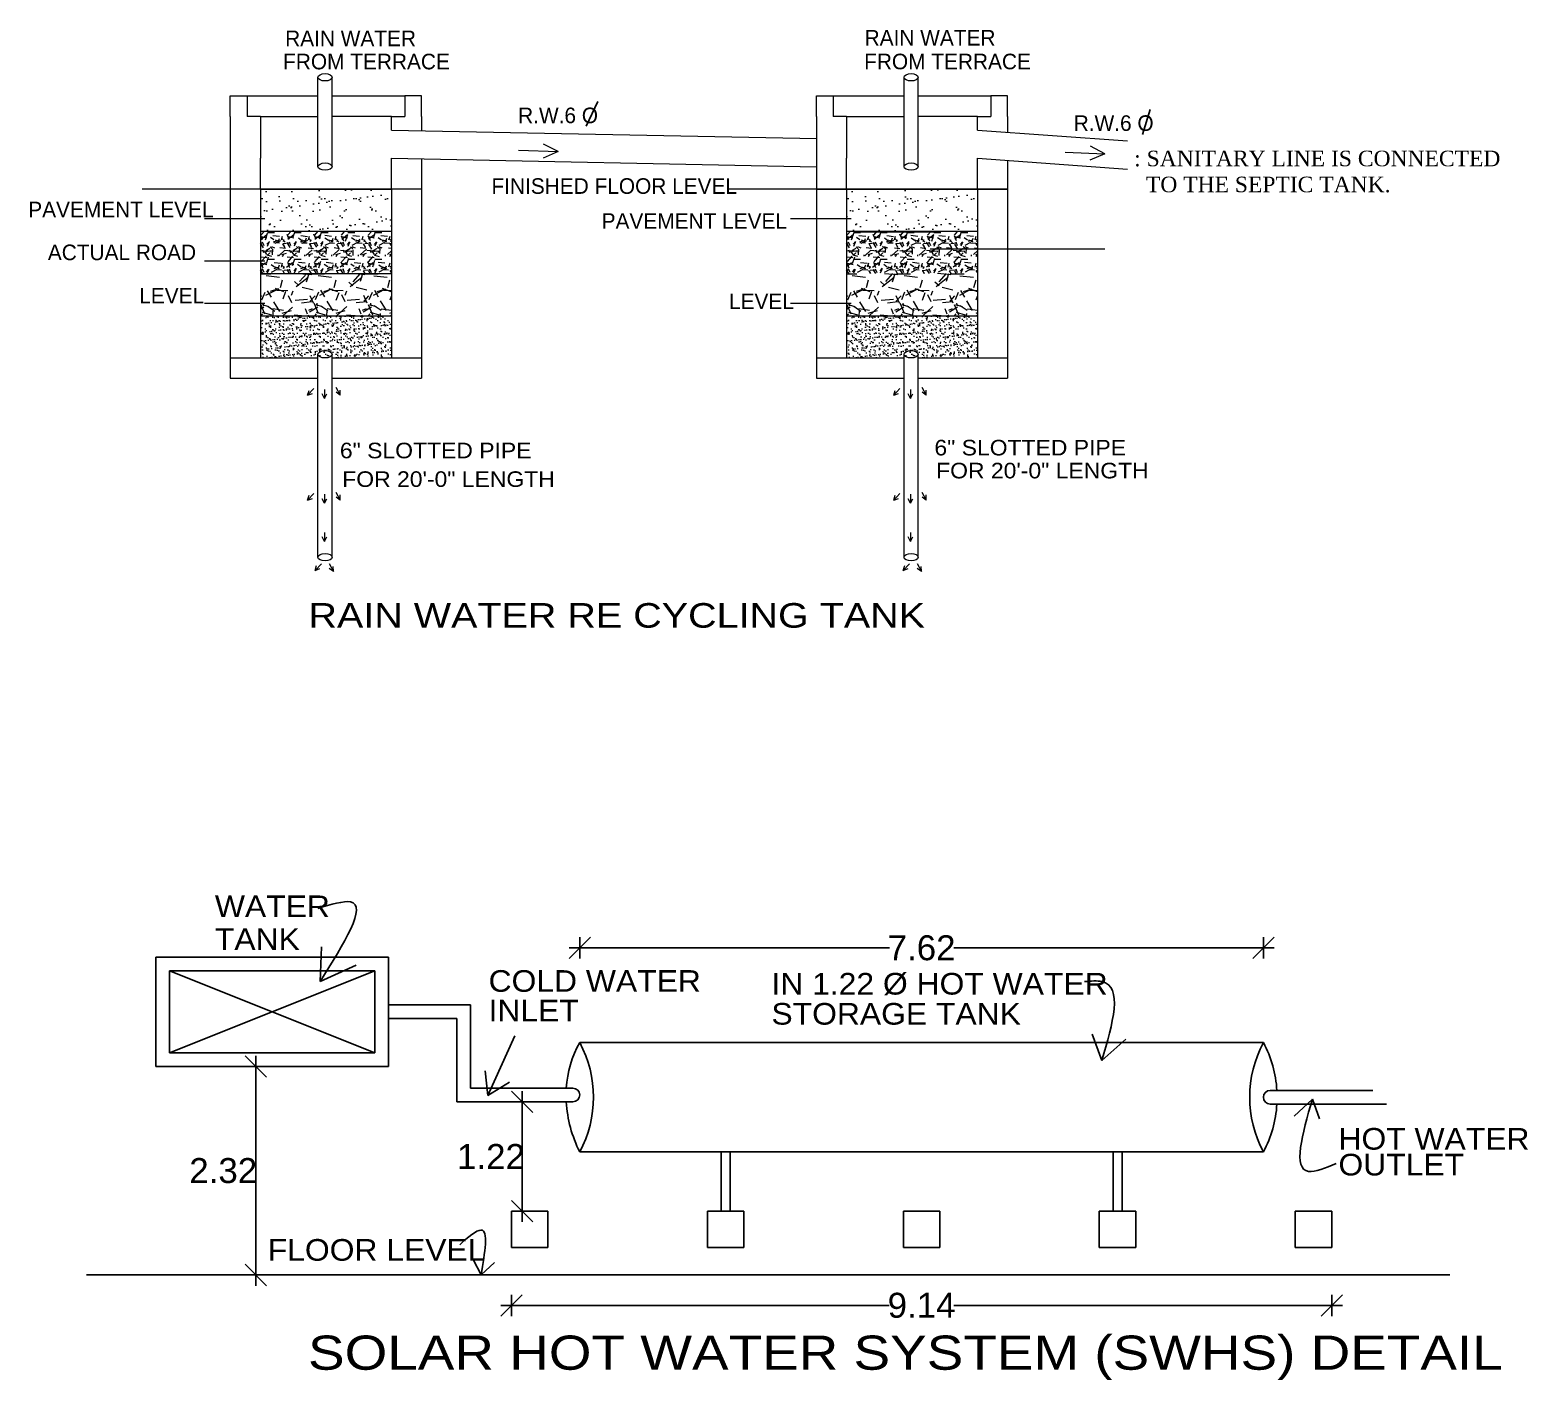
# Model space of a CAD drawing. Header units: metres. Extents: x 21686 to 22035, y 16742 to 16822.
# Drawn here: x 21723.43 to 21740.23, y 16784.23 to 16799.37 of the extents above; entities that cross this region are included whole.
import ezdxf

# ---------------------------------------------------------------- set-up
doc = ezdxf.new("R2010")
doc.units = ezdxf.units.M
doc.header["$LTSCALE"] = 1.8
doc.header["$MEASUREMENT"] = 0
doc.styles.add('THIN', font='GOTHIC.TTF', dxfattribs={"height": 1})
doc.styles.add('thin1', font='arial.ttf')
doc.dimstyles.new('Copy of 8DIM(NEW)', dxfattribs={"dimtxt": 0.28, "dimasz": 0.04, "dimexe": 0.18, "dimexo": 0.0625, "dimgap": 0.15, "dimtad": 0, "dimzin": 3, "dimdsep": 46, "dimtxsty": 'thin1', "dimblk": 'ER', "dimcen": 0.09, "dimse1": 1, "dimse2": 1, "dimadec": 0, "dimazin": 0, "dimtfac": 1, "dimtofl": 0, "dimtmove": 0, "dimatfit": 3, "dimldrblk": 'CLOSED', "dimfxl": 0, "dimfrac": 2, "dimtolj": 1, "dimtzin": 0, "dimarcsym": 0})

# ---------------------------------------------------------------- blocks, each defined once
blk = doc.blocks.new('A$C5A217854')
at = {"lineweight": 20, "ltscale": 0.4}
h = blk.add_hatch(dxfattribs=at)
h.set_pattern_fill('AR-SAND', color=256, scale=0.1568137557269771, angle=-1.27e-14, style=0)
h.set_pattern_definition([(37.49999999999996, (26.0703306561054, -75.85674283472781), (-0.009878225071022, 0.3021524718429626), [0, -0.2383569087050052, 0, -0.2665833847358611, 0, -0.2548223530563378]), (7.499999999999976, (26.0703306561054, -75.85674283472781), (0.2775253319511477, 0.442551323698786), [0, -0.12858727969612, 0, -0.2148348453459567, 0, -0.0823272217566624]), (327.5, (25.87744973655936, -75.85674283472781), (0.4883402812078528, 0.0008874174389913), [0, -0.0784068778634886, 0, -0.2822647603085588, 0, -0.3685123259583962]), (317.5, (25.87744973655936, -75.85674283472781), (0.4714020030537668, 0.1376316016471358), [0, -0.0392034389317443, 0, -0.1850402317578329, 0, -0.211698570231419])])
h.paths.add_polyline_path([(5.710678037551588, 6.378498012441013), (5.710678037551588, 7.036075859411538), (3.672099213101319, 7.036075859411538), (3.672099213101319, 6.378498012441013)])
h = blk.add_hatch(dxfattribs=at)
h.set_pattern_fill('AR-SAND', color=256, scale=0.1568137557269771, angle=-1.27e-14, style=0)
h.set_pattern_definition([(37.49999999999996, (35.19921800621978, -75.85674283472781), (-0.009878225071022, 0.3021524718429626), [0, -0.2383569087050052, 0, -0.2665833847358611, 0, -0.2548223530563378]), (7.499999999999976, (35.19921800621978, -75.85674283472781), (0.2775253319511477, 0.442551323698786), [0, -0.12858727969612, 0, -0.2148348453459567, 0, -0.0823272217566624]), (327.5, (35.00633708667465, -75.85674283472781), (0.4883402812078528, 0.0008874174389913), [0, -0.0784068778634886, 0, -0.2822647603085588, 0, -0.3685123259583962]), (317.5, (35.00633708667465, -75.85674283472781), (0.4714020030537668, 0.1376316016471358), [0, -0.0392034389317443, 0, -0.1850402317578329, 0, -0.211698570231419])])
h.paths.add_polyline_path([(14.83956538766779, 6.378498012441013), (14.83956538766779, 7.036075859411538), (12.80098656321661, 7.036075859411538), (12.80098656321661, 6.378498012441013)])
h = blk.add_hatch(dxfattribs=at)
h.set_pattern_fill('GRAVEL', color=256, scale=0.4181700152719391, angle=-1.27e-14, style=0)
h.set_pattern_definition([(228.0128, (26.37141306709873, -75.43857281945566), (-3.345359382917064, -3.76353069846737), [0.0562589211746255, -5.569643232368296]), (184.9696999999999, (26.33377776572434, -75.48038982098295), (5.018040622976414, 0.4181663801229436), [0.0965420750858019, -9.557662506304279]), (132.5103999999999, (26.23759866221281, -75.48875322128879), (4.181696271410332, -4.599873795144175), [0.0680730604460884, -6.739241347563051]), (267.2737, (26.07451235625558, -75.59329572510615), (0.4181683500048596, 8.363400428787838), [0.0879152276707418, -8.70360586672337]), (292.8337, (26.0703306561054, -75.68111142831367), (-2.090854218516494, 5.018038682776323), [0.0862078394983867, -8.534587819100702]), (357.2737, (26.10378425732688, -75.76056373121537), (-8.363400428787841, 0.4181683500048596), [0.0879152276707419, -8.703605866723375]), (37.69419999999997, (26.1915999605335, -75.76474543136828), (-5.436213270252392, -4.181696140445215), [0.1162633911760419, -11.5100665266878]), (72.25529999999998, (26.2835973638912, -75.6936565287715), (2.927194607544258, 9.199738759999883), [0.1097646109687006, -10.8667002494315]), (121.4295999999999, (26.31705096511451, -75.58911402495323), (-3.345363565461167, 5.436208122945226), [0.0882129647216155, -8.733093125350285]), (175.2364, (26.2710522634343, -75.51384342220443), (4.599870563713801, -0.4181664744847699), [0.1007087211179682, -4.934725243930341]), (222.3974, (26.17069145976893, -75.50548002189862), (-5.018043257261671, -4.599866856927047), [0.1302382149164148, -12.89359289463541]), (138.8140999999999, (26.48850067137664, -75.59747742525907), (-2.927191339169363, 2.509018968152127), [0.0444518907934224, -4.400756006199499]), (171.4692, (26.45504707015334, -75.56820552419049), (5.436209481296319, -0.8363433382853385), [0.0845694493785483, -8.372395560637013]), (225, (26.37141306709873, -75.55566042373175), (-1e-16, -0.418170144674212), [0.0591380217297729, -0.5322434500780017]), (203.1986, (26.34214116603198, -75.50548002189862), (2.090849963732738, 0.8363405847299012), [0.0318469920230801, -3.152840919694513]), (291.8014, (26.31286926496159, -75.51802512235734), (-0.4181699778459936, 1.254510159980734), [0.0450381651548337, -2.206876365137075]), (30.96379999999996, (26.32959606557324, -75.55984212388466), (1.254509218795959, 0.8363410690861428), [0.0731500626015031, -2.365179224288354]), (161.5650999999999, (26.39232156786329, -75.52220682251026), (0.836340212277623, -0.4181693475475543), [0.0528947434017624, -1.269475096152343]), (16.38950000000001, (26.0703306561054, -75.51802512235734), (4.181701072029353, 1.254506997280284), [0.0740997267061875, -7.335891761563258]), (70.3462, (26.14141955870036, -75.4971166215937), (-1.672678073681125, -4.599871061037815), [0.0621655726403417, -6.154378728123358]), (293.1985999999999, (26.39232156786329, -75.43857281945566), (-0.8363405847299018, 2.090849963732738), [0.0636935658761454, -3.120994345841475]), (343.6104999999999, (26.41741176877986, -75.4971166215937), (-4.181701072029353, 1.254506997280287), [0.0740997267061846, -7.335891761563027]), (339.4440000000002, (26.0703306561054, -75.77729053182611), (-2.090850847692026, 0.8363383563674304), [0.0714568922096689, -3.501389390953835]), (294.7751, (26.13723785854654, -75.80238073274269), (-2.090846810136225, 4.599871598901841), [0.0598727464466039, -5.927410679784077]), (66.80139999999999, (26.3965032680162, -75.85674283472781), (0.8363405847299027, 2.090849963732738), [0.0636935658761454, -3.120994345841471]), (17.35399999999999, (26.42159346893278, -75.79819903258976), (-5.436211042860962, -1.672677762097364), [0.0700982578300503, -6.93970870752429]), (69.44399999999997, (26.1915999605335, -75.85674283472781), (-0.8363383563674321, -2.090850847692025), [0.0357284461048345, -3.537117837058674]), (101.3098999999997, (26.37141306709873, -75.85674283472781), (-0.418169025112921, 1.672680375648183), [0.0213224890787161, -2.110934364023179]), (165.9638, (26.36723136694673, -75.83583433396416), (1.254510274132355, -0.4181692029186614), [0.0862078394983865, -1.63795104131942]), (186.0089999999998, (26.2835973638912, -75.8149258332005), (4.181700048555767, 0.418169729863309), [0.07989138141770401, -7.909235469762281]), (303.6901, (26.32959606557324, -75.59747742525907), (-0.4181705733228311, 0.8363398456170369), [0.0603093159425496, -1.447424000791204]), (353.1571999999999, (26.36304966679472, -75.64765782709219), (7.108889994285118, -0.8363433750361986), [0.1052927008253826, -10.42395940040222]), (60.94539999999999, (26.46759217061208, -75.66020292755002), (-1.672680072461679, -2.927190267719081), [0.0430531120923378, -4.262270642241895]), (90, (26.48850067137664, -75.62256762617562), (-0.4181700152719387, 0.4181700152719387), [0.0250902009163163, -0.3930798143556223]), (120.2563999999999, (26.2752339635872, -75.80238073274269), (1.672677922901959, -2.927191133868383), [0.0580938512016388, -5.751309668442918]), (48.01279999999998, (26.24596206251772, -75.75220033090955), (3.345359382917062, 3.76353069846737), [0.112517842349251, -5.513384311193667]), (360, (26.32123266526742, -75.66856632785584), (0.4181700152719391, 0.4181700152719386), [0.1087242039707041, -0.3094458113012349]), (325.3048, (26.42995686923768, -75.66856632785584), (-4.181697752000116, 2.927193707177817), [0.0661185337947073, -6.545729827635842]), (254.0546, (26.48431897122282, -75.70620162922931), (-0.4181699689790054, -1.672680114049884), [0.0608863905636248, -2.983437319317769]), (207.6459999999999, (26.46759217061208, -75.76474543136828), (-7.945228536855067, -4.181703378135456), [0.0991334746704422, -9.81423030100436]), (175.4260999999999, (26.37977646740547, -75.81074413304759), (-5.436210432004597, 0.4181678412733911), [0.1048766216601834, -10.38277425376772])])
h.paths.add_polyline_path([(5.710678037551588, 5.720920165470487), (5.710678037551588, 6.378498012441013), (3.672099213101319, 6.378498012441013), (3.672099213101319, 5.720920165470487)])
h = blk.add_hatch(dxfattribs=at)
h.set_pattern_fill('GRAVEL', color=256, scale=0.4181700152719391, angle=-1.27e-14, style=0)
h.set_pattern_definition([(228.0128, (35.50030041721675, -75.43857281945566), (-3.345359382917064, -3.76353069846737), [0.0562589211746255, -5.569643232368296]), (184.9696999999999, (35.46266511584145, -75.48038982098295), (5.018040622976414, 0.4181663801229436), [0.0965420750858019, -9.557662506304279]), (132.5103999999999, (35.36648601232901, -75.48875322128879), (4.181696271410332, -4.599873795144175), [0.0680730604460884, -6.739241347563051]), (267.2737, (35.20339970637269, -75.59329572510615), (0.4181683500048596, 8.363400428787838), [0.0879152276707418, -8.70360586672337]), (292.8337, (35.19921800621978, -75.68111142831367), (-2.090854218516494, 5.018038682776323), [0.0862078394983867, -8.534587819100702]), (357.2737, (35.23267160744217, -75.76056373121537), (-8.363400428787841, 0.4181683500048596), [0.0879152276707419, -8.703605866723375]), (37.69419999999997, (35.32048731064879, -75.76474543136828), (-5.436213270252392, -4.181696140445215), [0.1162633911760419, -11.5100665266878]), (72.25529999999998, (35.41248471400922, -75.6936565287715), (2.927194607544258, 9.199738759999883), [0.1097646109687006, -10.8667002494315]), (121.4295999999999, (35.44593831523162, -75.58911402495323), (-3.345363565461167, 5.436208122945226), [0.0882129647216155, -8.733093125350285]), (175.2364, (35.3999396135505, -75.51384342220443), (4.599870563713801, -0.4181664744847699), [0.1007087211179682, -4.934725243930341]), (222.3974, (35.29957880988514, -75.50548002189862), (-5.018043257261671, -4.599866856927047), [0.1302382149164148, -12.89359289463541]), (138.8140999999999, (35.61738802149284, -75.59747742525907), (-2.927191339169363, 2.509018968152127), [0.0444518907934224, -4.400756006199499]), (171.4692, (35.58393442026954, -75.56820552419049), (5.436209481296319, -0.8363433382853385), [0.0845694493785482, -8.372395560637013]), (225, (35.50030041721675, -75.55566042373175), (-1e-16, -0.418170144674212), [0.0591380217297729, -0.5322434500780017]), (203.1986, (35.47102851614728, -75.50548002189862), (2.090849963732738, 0.8363405847299012), [0.0318469920230801, -3.152840919694513]), (291.8014, (35.44175661507779, -75.51802512235734), (-0.4181699778459936, 1.254510159980734), [0.0450381651548337, -2.206876365137075]), (30.96379999999996, (35.45848341568946, -75.55984212388466), (1.254509218795959, 0.8363410690861428), [0.0731500626015031, -2.365179224288354]), (161.5650999999999, (35.5212089179795, -75.52220682251026), (0.836340212277623, -0.4181693475475543), [0.0528947434017624, -1.269475096152343]), (16.38950000000001, (35.19921800621978, -75.51802512235734), (4.181701072029353, 1.254506997280284), [0.0740997267061875, -7.335891761563258]), (70.3462, (35.27030690881566, -75.4971166215937), (-1.672678073681125, -4.599871061037815), [0.0621655726403417, -6.154378728123358]), (293.1985999999999, (35.5212089179795, -75.43857281945566), (-0.8363405847299018, 2.090849963732738), [0.0636935658761454, -3.120994345841475]), (343.6104999999999, (35.54629911889608, -75.4971166215937), (-4.181701072029353, 1.254506997280287), [0.0740997267061846, -7.335891761563027]), (339.4440000000002, (35.19921800621978, -75.77729053182611), (-2.090850847692026, 0.8363383563674304), [0.0714568922096689, -3.501389390953835]), (294.7751, (35.26612520866275, -75.80238073274269), (-2.090846810136225, 4.599871598901841), [0.0598727464466039, -5.927410679784077]), (66.80139999999999, (35.5253906181315, -75.85674283472781), (0.8363405847299027, 2.090849963732738), [0.0636935658761454, -3.120994345841471]), (17.35399999999999, (35.55048081904988, -75.79819903258976), (-5.436211042860962, -1.672677762097364), [0.0700982578300503, -6.93970870752429]), (69.44399999999997, (35.32048731064879, -75.85674283472781), (-0.8363383563674321, -2.090850847692025), [0.0357284461048345, -3.537117837058674]), (101.3098999999997, (35.50030041721675, -75.85674283472781), (-0.418169025112921, 1.672680375648183), [0.0213224890787161, -2.110934364023179]), (165.9638, (35.49611871706293, -75.83583433396416), (1.254510274132355, -0.4181692029186614), [0.0862078394983865, -1.63795104131942]), (186.0089999999998, (35.41248471400922, -75.8149258332005), (4.181700048555767, 0.418169729863309), [0.07989138141770401, -7.909235469762281]), (303.6901, (35.45848341568946, -75.59747742525907), (-0.4181705733228311, 0.8363398456170369), [0.0603093159425496, -1.447424000791204]), (353.1571999999999, (35.49193701691002, -75.64765782709219), (7.108889994285118, -0.8363433750361986), [0.1052927008253826, -10.42395940040222]), (60.94539999999999, (35.59647952072828, -75.66020292755002), (-1.672680072461679, -2.927190267719081), [0.0430531120923378, -4.262270642241895]), (90, (35.61738802149284, -75.62256762617562), (-0.4181700152719387, 0.4181700152719387), [0.0250902009163163, -0.3930798143556223]), (120.2563999999999, (35.4041213137034, -75.80238073274269), (1.672677922901959, -2.927191133868383), [0.0580938512016388, -5.751309668442918]), (48.01279999999998, (35.37484941263301, -75.75220033090955), (3.345359382917062, 3.76353069846737), [0.112517842349251, -5.513384311193667]), (360, (35.45012001538362, -75.66856632785584), (0.4181700152719391, 0.4181700152719386), [0.1087242039707041, -0.3094458113012349]), (325.3048, (35.55884421935298, -75.66856632785584), (-4.181697752000116, 2.927193707177817), [0.0661185337947073, -6.545729827635842]), (254.0546, (35.61320632133811, -75.70620162922931), (-0.4181699689790054, -1.672680114049884), [0.0608863905636248, -2.983437319317769]), (207.6459999999999, (35.59647952072828, -75.76474543136828), (-7.945228536855067, -4.181703378135456), [0.0991334746704422, -9.81423030100436]), (175.4260999999999, (35.50866381752076, -75.81074413304759), (-5.436210432004597, 0.4181678412733911), [0.1048766216601834, -10.38277425376772])])
h.paths.add_polyline_path([(14.83956538766779, 5.720920165470487), (14.83956538766779, 6.378498012441013), (12.80098656321661, 6.378498012441013), (12.80098656321661, 5.720920165470487)])
h = blk.add_hatch(dxfattribs=at)
h.set_pattern_fill('GRAVEL', color=256, scale=0.836340030543878, angle=-1.27e-14, style=0)
h.set_pattern_definition([(228.0128, (26.6724954780957, -75.02040280418441), (-6.690718765834132, -7.527061396934742), [0.112517842349251, -11.13928646473659]), (184.9696999999999, (26.597224875346, -75.10403680723812), (10.03608124595283, 0.8363327602458867), [0.1930841501716038, -19.11532501260856]), (132.5103999999999, (26.40486666832203, -75.12076360784884), (8.363392542820664, -9.199747590288355), [0.1361461208921768, -13.4784826951261]), (267.2737, (26.0786940564094, -75.32984861548539), (0.8363367000097192, 16.72680085757567), [0.1758304553414835, -17.40721173344675]), (292.8337, (26.0703306561054, -75.50548002189862), (-4.181708437032988, 10.03607736555264), [0.1724156789967733, -17.06917563820141]), (357.2737, (26.13723785854654, -75.66438462770293), (-16.72680085757568, 0.8363367000097192), [0.1758304553414837, -17.40721173344676]), (37.69419999999997, (26.31286926496159, -75.67274802800785), (-10.87242654050478, -8.363392280890439), [0.2325267823520837, -23.02013305337562]), (72.25529999999998, (26.49686407168156, -75.5305702228161), (5.854389215088518, 18.39947751999976), [0.2195292219374012, -21.733400498863]), (121.4295999999999, (26.56377127412361, -75.32148521517956), (-6.690727130922338, 10.87241624589045), [0.176425929443231, -17.46618625070057]), (175.2364, (26.47177387076499, -75.17094400968199), (9.199741127427608, -0.8363329489695392), [0.2014174422359364, -9.869450487860684]), (222.3974, (26.2710522634343, -75.15421720907125), (-10.03608651452335, -9.199733713854094), [0.2604764298328297, -25.78718578927084]), (138.8140999999999, (26.90667068664789, -75.3382120157912), (-5.854382678338728, 5.018037936304263), [0.0889037815868448, -8.801512012399002]), (171.4692, (26.83976348420492, -75.27966821365224), (10.87241896259264, -1.672686676570676), [0.1691388987570966, -16.74479112127403]), (225, (26.6724954780957, -75.2545780127366), (-3e-16, -0.8363402893484236), [0.1182760434595458, -1.064486900156002]), (203.1986, (26.61395167595765, -75.15421720907125), (4.181699927465481, 1.6726811694598), [0.0636939840461602, -6.305681839389027]), (291.8014, (26.55540787381779, -75.1793074099869), (-0.8363399556919869, 2.509020319961468), [0.0900763303096673, -4.413752730274158]), (30.96379999999996, (26.58886147504109, -75.26294141304244), (2.509018437591918, 1.672682138172284), [0.1463001252030062, -4.730358448576723]), (161.5650999999999, (26.71431247962301, -75.18767081029273), (1.672680424555245, -0.8363386950951079), [0.1057894868035247, -2.538950192304686]), (16.38950000000001, (26.0703306561054, -75.1793074099869), (8.363402144058705, 2.509013994560569), [0.148199453412375, -14.67178352312651]), (70.3462, (26.21250846129624, -75.13749040846051), (-3.345356147362253, -9.199742122075627), [0.1243311452806834, -12.30875745624671]), (293.1985999999999, (26.71431247962301, -75.02040280418441), (-1.672681169459803, 4.181699927465476), [0.1273871317522908, -6.241988691682953]), (343.6104999999999, (26.76449288145432, -75.13749040846051), (-8.363402144058705, 2.509013994560575), [0.1481994534123693, -14.67178352312605]), (339.4440000000002, (26.0703306561054, -75.69783822892441), (-4.181701695384056, 1.67267671273486), [0.1429137844193377, -7.002778781907673]), (294.7751, (26.20414506099042, -75.74801863075663), (-4.181693620272451, 9.199743197803683), [0.1197454928932078, -11.85482135956816]), (66.80139999999999, (26.72267587992701, -75.85674283472781), (1.672681169459804, 4.181699927465476), [0.1273871317522907, -6.241988691682942]), (17.35399999999999, (26.77285628176014, -75.7396552304517), (-10.87242208572192, -3.345355524194728), [0.1401965156601006, -13.87941741504858]), (69.44399999999997, (26.31286926496159, -75.85674283472781), (-1.672676712734864, -4.181701695384052), [0.07145689220966901, -7.074235674117348]), (101.3098999999997, (26.6724954780957, -75.85674283472781), (-0.8363380502258417, 3.345360751296368), [0.0426449781574321, -4.221868728046358]), (165.9638, (26.66413207778987, -75.8149258332005), (2.509020548264709, -0.8363384058373226), [0.172415678996773, -3.275902082638837]), (186.0089999999998, (26.49686407168156, -75.7731088316741), (8.363400097111533, 0.8363394597266175), [0.1597827628354079, -15.81847093952456]), (303.6901, (26.58886147504109, -75.3382120157912), (-0.8363411466456618, 1.672679691234074), [0.1206186318850991, -2.894848001582408]), (353.1571999999999, (26.65576867748496, -75.43857281945566), (14.21777998857023, -1.672686750072396), [0.2105854016507653, -20.84791880080445]), (60.94539999999999, (26.86485368512058, -75.46366302037222), (-3.345360144923358, -5.854380535438165), [0.0861062241846755, -8.524541284483785]), (90, (26.90667068664789, -75.38839241762253), (-0.8363400305438773, 0.8363400305438773), [0.0501804018326326, -0.7861596287112447]), (120.2563999999999, (26.48013727107082, -75.74801863075663), (3.345355845803912, -5.854382267736767), [0.1161877024032777, -11.50261933688583]), (48.01279999999998, (26.42159346893278, -75.64765782709219), (6.690718765834128, 7.527061396934742), [0.2250356846985022, -11.02676862238734]), (360, (26.57213467442943, -75.48038982098295), (0.836340030543878, 0.8363400305438768), [0.2174484079414083, -0.6188916226024698]), (325.3048, (26.78958308237179, -75.48038982098295), (-8.36339550400023, 5.854387414355633), [0.1322370675894146, -13.09145965527168]), (254.0546, (26.89830728634206, -75.55566042373175), (-0.8363399379580106, -3.345360228099772), [0.1217727811272496, -5.966874638635538]), (207.6459999999999, (26.86485368512058, -75.67274802800785), (-15.89045707371014, -8.363406756270912), [0.1982669493408843, -19.62846060200872]), (175.4260999999999, (26.68922227870644, -75.76474543136828), (-10.8724208640092, 0.8363356825467821), [0.2097532433203667, -20.76554850753546])])
h.paths.add_polyline_path([(5.710678037551588, 5.063342318500872), (5.710678037551588, 5.720920165470487), (3.672099213101319, 5.720920165470487), (3.672099213101319, 5.063342318500872)])
h = blk.add_hatch(dxfattribs=at)
h.set_pattern_fill('GRAVEL', color=256, scale=0.836340030543878, angle=-1.27e-14, style=0)
h.set_pattern_definition([(228.0128, (35.8013828282119, -75.02040280418441), (-6.690718765834132, -7.527061396934742), [0.112517842349251, -11.13928646473659]), (184.9696999999999, (35.72611222546311, -75.10403680723812), (10.03608124595283, 0.8363327602458867), [0.1930841501716038, -19.11532501260856]), (132.5103999999999, (35.53375401843732, -75.12076360784884), (8.363392542820664, -9.199747590288355), [0.1361461208921768, -13.4784826951261]), (267.2737, (35.20758140652561, -75.32984861548539), (0.8363367000097192, 16.72680085757567), [0.1758304553414835, -17.40721173344675]), (292.8337, (35.19921800621978, -75.50548002189862), (-4.181708437032988, 10.03607736555264), [0.1724156789967733, -17.06917563820141]), (357.2737, (35.26612520866275, -75.66438462770293), (-16.72680085757568, 0.8363367000097192), [0.1758304553414837, -17.40721173344676]), (37.69419999999997, (35.44175661507779, -75.67274802800785), (-10.87242654050478, -8.363392280890439), [0.2325267823520837, -23.02013305337562]), (72.25529999999998, (35.62575142179685, -75.5305702228161), (5.854389215088518, 18.39947751999976), [0.2195292219374012, -21.733400498863]), (121.4295999999999, (35.69265862424163, -75.32148521517956), (-6.690727130922338, 10.87241624589045), [0.176425929443231, -17.46618625070057]), (175.2364, (35.60066122088121, -75.17094400968199), (9.199741127427608, -0.8363329489695392), [0.2014174422359364, -9.869450487860682]), (222.3974, (35.3999396135505, -75.15421720907125), (-10.03608651452335, -9.199733713854094), [0.2604764298328297, -25.78718578927084]), (138.8140999999999, (36.03555803676409, -75.3382120157912), (-5.854382678338728, 5.018037936304263), [0.0889037815868448, -8.801512012399002]), (171.4692, (35.96865083432112, -75.27966821365224), (10.87241896259264, -1.672686676570676), [0.1691388987570964, -16.74479112127403]), (225, (35.8013828282119, -75.2545780127366), (-3e-16, -0.8363402893484236), [0.1182760434595458, -1.064486900156002]), (203.1986, (35.74283902607386, -75.15421720907125), (4.181699927465481, 1.6726811694598), [0.0636939840461602, -6.305681839389027]), (291.8014, (35.684295223934, -75.1793074099869), (-0.8363399556919869, 2.509020319961468), [0.0900763303096673, -4.413752730274158]), (30.96379999999996, (35.71774882515729, -75.26294141304244), (2.509018437591918, 1.672682138172284), [0.1463001252030062, -4.730358448576715]), (161.5650999999999, (35.84319982973922, -75.18767081029273), (1.672680424555245, -0.8363386950951079), [0.1057894868035247, -2.538950192304686]), (16.38950000000001, (35.19921800621978, -75.1793074099869), (8.363402144058705, 2.509013994560569), [0.148199453412375, -14.67178352312651]), (70.3462, (35.34139581141335, -75.13749040846051), (-3.345356147362253, -9.199742122075627), [0.1243311452806834, -12.30875745624671]), (293.1985999999999, (35.84319982973922, -75.02040280418441), (-1.672681169459803, 4.181699927465476), [0.1273871317522908, -6.241988691682953]), (343.6104999999999, (35.89338023157053, -75.13749040846051), (-8.363402144058705, 2.509013994560575), [0.1481994534123692, -14.67178352312605]), (339.4440000000002, (35.19921800621978, -75.69783822892441), (-4.181701695384056, 1.67267671273486), [0.1429137844193377, -7.002778781907673]), (294.7751, (35.33303241110572, -75.74801863075663), (-4.181693620272451, 9.199743197803683), [0.1197454928932078, -11.85482135956815]), (66.80139999999999, (35.85156323004321, -75.85674283472781), (1.672681169459804, 4.181699927465476), [0.1273871317522907, -6.241988691682942]), (17.35399999999999, (35.90174363187725, -75.7396552304517), (-10.87242208572192, -3.345355524194728), [0.1401965156601006, -13.87941741504858]), (69.44399999999997, (35.44175661507779, -75.85674283472781), (-1.672676712734864, -4.181701695384052), [0.07145689220966901, -7.074235674117348]), (101.3098999999997, (35.8013828282119, -75.85674283472781), (-0.8363380502258417, 3.345360751296368), [0.0426449781574321, -4.221868728046358]), (165.9638, (35.79301942790607, -75.8149258332005), (2.509020548264709, -0.8363384058373226), [0.172415678996773, -3.275902082638837]), (186.0089999999998, (35.62575142179685, -75.7731088316741), (8.363400097111533, 0.8363394597266175), [0.1597827628354079, -15.81847093952456]), (303.6901, (35.71774882515729, -75.3382120157912), (-0.8363411466456618, 1.672679691234074), [0.1206186318850991, -2.894848001582408]), (353.1571999999999, (35.78465602760116, -75.43857281945566), (14.21777998857023, -1.672686750072396), [0.2105854016507653, -20.84791880080445]), (60.94539999999999, (35.99374103523678, -75.46366302037222), (-3.345360144923358, -5.854380535438165), [0.0861062241846755, -8.524541284483785]), (90, (36.03555803676409, -75.38839241762253), (-0.8363400305438773, 0.8363400305438773), [0.0501804018326326, -0.7861596287112447]), (120.2563999999999, (35.60902462118703, -75.74801863075663), (3.345355845803912, -5.854382267736767), [0.1161877024032777, -11.50261933688583]), (48.01279999999998, (35.55048081904988, -75.64765782709219), (6.690718765834128, 7.527061396934742), [0.2250356846985022, -11.02676862238734]), (360, (35.70102202454655, -75.48038982098295), (0.836340030543878, 0.8363400305438768), [0.2174484079414083, -0.6188916226024698]), (325.3048, (35.918470432488, -75.48038982098295), (-8.36339550400023, 5.854387414355633), [0.1322370675894146, -13.09145965527168]), (254.0546, (36.02719463645826, -75.55566042373175), (-0.8363399379580106, -3.345360228099772), [0.1217727811272496, -5.966874638635538]), (207.6459999999999, (35.99374103523678, -75.67274802800785), (-15.89045707371014, -8.363406756270912), [0.1982669493408843, -19.62846060200872]), (175.4260999999999, (35.81810962882264, -75.76474543136828), (-10.8724208640092, 0.8363356825467821), [0.2097532433203667, -20.76554850753544])])
h.paths.add_polyline_path([(14.83956538766779, 5.063342318500872), (14.83956538766779, 5.720920165470487), (12.80098656321661, 5.720920165470487), (12.80098656321661, 5.063342318500872)])
h = blk.add_hatch(dxfattribs=at)
h.set_pattern_fill('AR-SAND', color=256, scale=0.0522712519089924, angle=-1.27e-14, style=0)
h.set_pattern_definition([(37.49999999999996, (26.0703306561054, -75.85674283472781), (-0.0032927416903407, 0.1007174906143209), [0, -0.0794523029016684, 0, -0.08886112824528698, 0, -0.0849407843521126]), (7.499999999999976, (26.0703306561054, -75.85674283472781), (0.0925084439837159, 0.1475171078995953), [0, -0.0428624265653734, 0, -0.0716116151153189, 0, -0.0274424072522207]), (327.5, (26.00603701625642, -75.85674283472781), (0.1627800937359509, 0.0002958058129971), [0, -0.0261356259544962, 0, -0.0940882534361863, 0, -0.1228374419861321]), (317.5, (26.00603701625642, -75.85674283472781), (0.1571340010179222, 0.0458772005490452), [0, -0.0130678129772481, 0, -0.06168007725261099, 0, -0.0705661900771397])])
h.paths.add_polyline_path([(5.710678037551588, 4.405764471530347), (5.710678037551588, 5.063342318500872), (3.672099213101319, 5.063342318500872), (3.672099213101319, 4.405764471530347)])
h = blk.add_hatch(dxfattribs=at)
h.set_pattern_fill('AR-SAND', color=256, scale=0.0522712519089924, angle=-1.27e-14, style=0)
h.set_pattern_definition([(37.49999999999996, (35.19921800621978, -75.85674283472781), (-0.0032927416903407, 0.1007174906143209), [0, -0.0794523029016684, 0, -0.08886112824528698, 0, -0.0849407843521126]), (7.499999999999976, (35.19921800621978, -75.85674283472781), (0.0925084439837159, 0.1475171078995953), [0, -0.0428624265653734, 0, -0.0716116151153189, 0, -0.0274424072522207]), (327.5, (35.13492436637263, -75.85674283472781), (0.1627800937359509, 0.0002958058129971), [0, -0.0261356259544962, 0, -0.0940882534361863, 0, -0.1228374419861321]), (317.5, (35.13492436637263, -75.85674283472781), (0.1571340010179222, 0.0458772005490452), [0, -0.0130678129772481, 0, -0.06168007725261099, 0, -0.0705661900771397])])
h.paths.add_polyline_path([(14.83956538766779, 4.405764471530347), (14.83956538766779, 5.063342318500872), (12.80098656321661, 5.063342318500872), (12.80098656321661, 4.405764471530347)])
at = {"lineweight": 20}
for p, q in [((4.567545896869887, 7.386233662580707), (4.567545896869887, 8.777144430547196)), ((4.787816522198226, 7.386233662580707), (4.787816522198226, 8.777144430547196)), ((13.69643324698609, 7.386233662580707), (13.69643324698609, 8.777144430547196)), ((13.91670387231443, 7.386233662580707), (13.91670387231443, 8.777144430547196)), ((3.201657945920487, 8.169294608976998), (3.201657945920487, 8.487677472277028)), ((3.201657945920487, 8.487677472277028), (3.462431154642216, 8.487677472277028)), ((3.462431154642216, 8.487677472277028), (4.567545896871707, 8.487677472277028)), ((3.462431154642216, 8.487677472277028), (3.462431154642216, 8.169294608976998)), ((4.787816522198226, 8.487677472277028), (5.920346096010688, 8.487677472277028)), ((6.181119304733329, 8.487677472277028), (5.920346096010688, 8.487677472277028)), ((5.920346096010688, 8.487677472277028), (5.920346096010688, 8.169294608976998)), ((6.181119304733329, 8.169294608976998), (6.181119304733329, 8.487677472277028)), ((12.33054529603669, 8.169294608976998), (12.33054529603669, 8.487677472277028)), ((12.33054529603669, 8.487677472277028), (12.59131850475751, 8.487677472277028)), ((12.59131850475751, 8.487677472277028), (13.69643324698791, 8.487677472277028)), ((12.59131850475751, 8.487677472277028), (12.59131850475751, 8.169294608976998)), ((13.91670387231443, 8.487677472277028), (15.04923344612598, 8.487677472277028)), ((15.31000665484953, 8.487677472277028), (15.04923344612598, 8.487677472277028)), ((15.04923344612598, 8.487677472277028), (15.04923344612598, 8.169294608976998)), ((15.31000665484953, 8.169294608976998), (15.31000665484953, 8.487677472277028)), ((3.201657945920487, 8.169294608976998), (3.201657945920487, 7.515903960114883)), ((3.672099213101319, 8.169294608976998), (3.462431154642216, 8.169294608976998)), ((3.672099213101319, 8.169294608976998), (3.672099213101319, 7.515903960114883)), ((3.672099213101319, 8.169294608976998), (4.567545896871707, 8.169294608976998)), ((5.710678037551588, 8.169294608976998), (4.787816522198226, 8.169294608976998)), ((5.710678037551588, 8.169294608976998), (5.920346096010688, 8.169294608976998)), ((12.33054529603669, 8.169294608976998), (12.33054529603669, 7.515903960114883)), ((12.80098656321661, 8.169294608976998), (12.59131850475751, 8.169294608976998)), ((12.80098656321661, 8.169294608976998), (12.80098656321661, 7.515903960114883)), ((12.80098656321661, 8.169294608976998), (13.69643324698791, 8.169294608976998)), ((14.83956538766779, 8.169294608976998), (13.91670387231443, 8.169294608976998)), ((14.83956538766779, 7.956536376241273), (14.83956538766779, 8.169294608976998)), ((14.83956538766779, 8.169294608976998), (15.04923344612598, 8.169294608976998)), ((15.31000665484953, 8.169294608976998), (15.31000665484953, 7.922936059409039)), ((5.710678037551588, 7.956536376241273), (12.33967841997491, 7.821668845835121)), ((14.83956538766779, 7.956536376241273), (17.17820614807442, 7.789503685897214)), ((8.307841028931762, 7.619371897640117), (8.08306600718879, 7.736164036097762)), ((16.82418488711664, 7.586752758335023), (16.59940986537093, 7.703544896791753)), ((3.201657945920487, 7.515903960114883), (3.201657945920487, 4.092136960075547)), ((3.672099213101319, 7.036075859411538), (3.672099213101319, 7.515903960114883)), ((5.710678037551588, 7.515903960114883), (12.3307174282163, 7.381218741786142)), ((7.690576359597796, 7.641556286668674), (8.307841028931762, 7.619371897640117)), ((8.307841028931762, 7.619371897640117), (8.075261778840286, 7.519016995256607)), ((12.33054529603669, 7.515903960114883), (12.33054529603669, 4.092136960075547)), ((12.80098656321661, 7.036075859411538), (12.80098656321661, 7.515903960114883)), ((14.83956538766779, 7.036075859411538), (14.83956538766779, 7.515903960114883)), ((14.83956538766779, 7.515903960114883), (17.17820614807442, 7.348871269770825)), ((15.31000665484953, 7.482303643282648), (15.31000665484953, 4.092136960075547)), ((16.20692021777995, 7.608937147362669), (16.82418488711664, 7.586752758335023)), ((16.82418488711664, 7.586752758335023), (16.59160563702517, 7.486397855951508)), ((6.181119304733329, 7.036075859411538), (1.829021057120369, 7.036075859411538)), ((3.672099213101319, 7.036075859411538), (3.672099213101319, 4.405764471529436)), ((5.710678037551588, 7.036075859411538), (5.710678037551588, 4.405764471529436)), ((15.31000665484953, 7.036075859411538), (10.95790840723566, 7.036075859411538)), ((12.80098656321661, 7.036075859411538), (12.80098656321661, 4.405764471529436)), ((14.83956538766779, 7.036075859411538), (14.83956538766779, 4.405764471529436)), ((4.567545896869887, 1.30173935392122), (4.567545896869887, 4.462784263259892)), ((4.787816522198226, 1.30173935392122), (4.787816522198226, 4.462784263259892)), ((13.69643324698609, 1.30173935392122), (13.69643324698609, 4.462784263259892)), ((13.91670387231443, 1.30173935392122), (13.91670387231443, 4.462784263259892)), ((3.201657945920487, 4.405764471529436), (4.567545896869887, 4.405764471529436)), ((4.787816522198226, 4.405764471529436), (6.181119304733329, 4.405764471529436)), ((12.33054529603669, 4.405764471529436), (13.69643324698609, 4.405764471529436)), ((13.91670387231443, 4.405764471529436), (15.31000665484953, 4.405764471529436)), ((3.201657945920487, 4.092136960075547), (4.567545896869887, 4.092136960075547)), ((4.787816522198226, 4.092136960075547), (6.181119304733329, 4.092136960075547)), ((12.33054529603669, 4.092136960075547), (13.69643324698609, 4.092136960075547)), ((13.91670387231443, 4.092136960075547), (15.31000665484953, 4.092136960075547)), ((4.502089987311586, 3.928917359208753), (4.406799466328267, 3.825354129367042)), ((4.406799466328267, 3.825354129367042), (4.428260745405165, 3.901311100575183)), ((4.406799466328267, 3.825354129367042), (4.480711392577171, 3.853050250634623)), ((4.669315056505184, 3.775995587550823), (4.633677365692165, 3.846422876071301)), ((4.669315056505184, 3.916728049920494), (4.669315056505184, 3.775995587550823)), ((4.669315056505184, 3.775995587550823), (4.704952747316379, 3.846422876071301)), ((4.846006170603687, 3.950286141563081), (4.913991062078821, 3.827064063608303)), ((4.913991062078821, 3.827064063608303), (4.848765585825277, 3.871512744379288)), ((4.913991062078821, 3.827064063608303), (4.911172655828518, 3.905944381565858)), ((13.63097733742961, 3.928917359208753), (13.53568681644629, 3.825354129367042)), ((13.53568681644629, 3.825354129367042), (13.55714809552137, 3.901311100575183)), ((13.53568681644629, 3.825354129367042), (13.60959874269247, 3.853050250634623)), ((13.79820240662047, 3.775995587550823), (13.76256471580836, 3.846422876071301)), ((13.79820240662047, 3.916728049920494), (13.79820240662047, 3.775995587550823)), ((13.79820240662047, 3.775995587550823), (13.83384009743349, 3.846422876071301)), ((13.97489352071989, 3.950286141563081), (14.04287841219502, 3.827064063608303)), ((14.04287841219684, 3.827064063608303), (13.97765293594239, 3.871512744379288)), ((14.04287841219502, 3.827064063608303), (14.04006000594472, 3.905944381565858)), ((4.502089987311586, 2.294758862016351), (4.406799466328267, 2.19119563217464)), ((4.406799466328267, 2.19119563217464), (4.428260745405165, 2.267152603383689)), ((4.406799466328267, 2.19119563217464), (4.480711392577171, 2.218891753442219)), ((4.669315056505184, 2.14183709035842), (4.633677365692165, 2.212264378878896)), ((4.669315056505184, 2.28256955272809), (4.669315056505184, 2.14183709035842)), ((4.669315056505184, 2.14183709035842), (4.704952747316379, 2.212264378878896)), ((4.846006170603687, 2.316127644370681), (4.913991062078821, 2.1929055664159)), ((4.913991062078821, 2.1929055664159), (4.848765585825277, 2.237354247186885)), ((4.913991062078821, 2.1929055664159), (4.911172655828518, 2.271785884372548)), ((13.63097733742961, 2.294758862016351), (13.53568681644629, 2.19119563217464)), ((13.53568681644629, 2.19119563217464), (13.55714809552137, 2.267152603383689)), ((13.53568681644629, 2.19119563217464), (13.60959874269247, 2.218891753442219)), ((13.79820240662047, 2.14183709035842), (13.76256471580836, 2.212264378878896)), ((13.79820240662047, 2.28256955272809), (13.79820240662047, 2.14183709035842)), ((13.79820240662047, 2.14183709035842), (13.83384009743349, 2.212264378878896)), ((13.97489352071989, 2.316127644370681), (14.04287841219502, 2.1929055664159)), ((14.04287841219684, 2.1929055664159), (13.97765293594239, 2.237354247186885)), ((14.04287841219502, 2.1929055664159), (14.04006000594472, 2.271785884372548)), ((4.669315056505184, 1.687522370426448), (4.669315056505184, 1.546789908057689)), ((13.79820240662047, 1.687522370426448), (13.79820240662047, 1.546789908057689)), ((4.669315056505184, 1.546789908057689), (4.633677365692165, 1.617217196578167)), ((4.669315056505184, 1.546789908057689), (4.704952747316379, 1.617217196578167)), ((13.79820240662047, 1.546789908057689), (13.76256471580836, 1.617217196578167)), ((13.79820240662047, 1.546789908057689), (13.83384009743349, 1.617217196578167)), ((4.620668648980425, 1.200354404518293), (4.525378127996191, 1.09679117467749)), ((4.525378127996191, 1.09679117467749), (4.546839407073091, 1.172748145885633)), ((4.740409872161761, 1.203308488151376), (4.808394763637807, 1.080086410196599)), ((13.78015134468478, 1.200354404518293), (13.68486082370145, 1.09679117467749)), ((13.68486082370145, 1.09679117467749), (13.70632210277745, 1.172748145885633)), ((13.89989256786612, 1.203308488151376), (13.96787745934216, 1.080086410196599)), ((4.525378127996191, 1.09679117467749), (4.599290054245102, 1.124487295945073)), ((4.808394763637807, 1.080086410196599), (4.743169287386081, 1.124535090967583)), ((4.808394763637807, 1.080086410196599), (4.805576357388416, 1.158966728154154)), ((13.68486082370145, 1.09679117467749), (13.75877274994946, 1.124487295945073)), ((13.96787745934216, 1.080086410196599), (13.90265198309043, 1.124535090967583)), ((13.96787745934216, 1.080086410196599), (13.96505905309277, 1.158966728154154))]:
    blk.add_line(p, q, dxfattribs=at)
at = {"lineweight": 20, "ltscale": 0.4}
for p, q in [((5.710678037551588, 7.956536376241273), (5.710678037551588, 8.169294608976998)), ((6.181119304733329, 8.169294608976998), (6.181119304733329, 7.946965211925999)), ((5.710678037551588, 7.036075859411538), (5.710678037551588, 7.515903960114883)), ((6.181119304733329, 7.506332795799607), (6.181119304733329, 4.092136960075547)), ((3.672099213101319, 7.036075859411538), (5.710678037551588, 7.036075859411538)), ((12.33054529603669, 7.036075859411538), (15.31000665484953, 7.036075859411538)), ((3.742720279136845, 6.571427851058615), (2.801039347827099, 6.571427851058615)), ((12.87160762925305, 6.571427851058615), (11.92992669794239, 6.571427851058615)), ((3.672099213101319, 6.378498012441013), (5.710678037551588, 6.378498012441013)), ((12.80098656321661, 6.378498012441013), (14.83956538766779, 6.378498012441013)), ((14.19793500243759, 6.364646384020486), (12.94236042735702, 6.364646384020486)), ((14.10377358105597, 6.107406599197018), (16.82187868032452, 6.107406599197018)), ((3.742720279136845, 5.913850004088088), (2.801039347827099, 5.913850004088088)), ((3.672099213101319, 5.720920165470487), (5.710678037551588, 5.720920165470487)), ((3.742720279136845, 5.256272157117563), (2.801039347827099, 5.256272157117563)), ((12.87160762925305, 5.256272157117563), (11.92992669794239, 5.256272157117563)), ((3.672099213101319, 5.063342318499961), (5.710678037551588, 5.063342318499961)), ((12.80098656321661, 5.063342318499961), (14.83956538766779, 5.063342318499961))]:
    blk.add_line(p, q, dxfattribs=at)
at = {"lineweight": -3}
for p, q in [((8.928598845661327, 8.398399999251524), (8.747372608461772, 8.014738471673809)), ((17.53083630442506, 8.273539015220194), (17.41134089804291, 7.885613567808832))]:
    blk.add_line(p, q, dxfattribs=at)
at = {"lineweight": 20}
for centre in [(4.677681209534966, 8.777144430547196), (13.80656855965117, 8.777144430547196), (4.677681209535871, 7.386233662580707), (13.80656855965208, 7.386233662580707), (4.677681209534966, 4.462784263259892), (13.80656855965117, 4.462784263259892), (4.677681209535871, 1.30173935392122), (13.80656855965208, 1.30173935392122)]:
    blk.add_ellipse(centre, major_axis=(-0.1101353126642144, 0), ratio=0.5177248817975248, dxfattribs=at)
at = {"style": 'THIN'}
for s, p in [('RAIN WATER', (4.056705302634326, 9.262170065219834)), ('RAIN WATER', (13.08247347627912, 9.272058986645787)), ('FROM TERRACE', (4.024687289772372, 8.901505221756452)), ('FROM TERRACE', (13.07489971407904, 8.902253715543338)), ('R.W.6 O', (7.685287883137788, 8.062607957403088)), ('R.W.6 O', (16.33934878934633, 7.942372944577983)), ('FINISHED FLOOR LEVEL', (7.270443539548977, 6.96222708850746)), ('PAVEMENT LEVEL', (0.0551992035534568, 6.596430552253878)), ('PAVEMENT LEVEL', (8.986420392712716, 6.417605628369527)), ('ACTUAL ROAD', (0.3602534634565018, 5.929085196316008)), ('LEVEL', (1.783947054982488, 5.254114903128539)), ('LEVEL', (10.96988093542404, 5.166691433670163))]:
    blk.add_text(s, height=0.2427777777777778, dxfattribs=at).set_placement(p)
for s, height, width, p in [('6" SLOTTED PIPE', 0.2427777777777778, 1.1, (4.909115730094526, 2.842897420352528)), ('6" SLOTTED PIPE', 0.2427777777777778, 1.1, (14.16936560966405, 2.887503326714977)), ('FOR 20\'-0" LENGTH', 0.2427777777777778, 1.1, (4.946216238006853, 2.397187489310454)), ('FOR 20\'-0" LENGTH', 0.2427777777777778, 1.1, (14.19635090007887, 2.530164523828708)), ('RAIN WATER RE CYCLING TANK', 0.3833333333333333, 1.199999999999999, (4.419752117482858, 0.2042185966356556))]:
    blk.add_text(s, height=height, dxfattribs=dict(at, width=width)).set_placement(p)
at = {"insert": (16.82271284642684, 7.634640062016842), "char_height": 0.2427777777777778, "width": 6.74028113504992, "attachment_point": 1, "style": 'THIN'}
blk.add_mtext('{\\fTimes New Roman|b0|i0|c0|p18;     : SANITARY LINE IS CONNECTED \\P       TO THE SEPTIC TANK.}', dxfattribs=at)
blk = doc.blocks.new('ER')
for p, q in [((-2.999999606647178, -2.999999825033341), (3.000000393352819, 3.000000174966658)), ((-2.999999606647178, 1.749666581e-07), (3.000000393352819, 1.749666581e-07)), ((3.933528205e-07, -2.999999825033341), (3.933528205e-07, 3.000000174966658))]:
    blk.add_line(p, q)
blk = doc.blocks.new('*D8')
at = {"color": 0, "lineweight": -2}
blk.add_line((7297.775338613887, 5107.05702773381), (7297.775338613887, 5108.203694400478), dxfattribs=at)
at = {"layer": 'Defpoints', "color": 0}
for p in [(7297.775338613887, 5108.243694400478), (7297.859956478183, 5108.243694400478), (7297.859956478183, 5107.01702773381)]:
    blk.add_point(p, dxfattribs=at)
at = {"color": 0, "lineweight": -2, "xscale": 0.04, "yscale": 0.04, "zscale": 0.04}
for p, rotation in [((7297.775338613887, 5108.243694400478), 90), ((7297.775338613887, 5107.01702773381), 270)]:
    blk.add_blockref('ER', p, dxfattribs=dict(at, rotation=rotation))
at = {"color": 0, "insert": (7297.426293593423, 5107.630361067146), "char_height": 0.28, "attachment_point": 5, "style": 'thin1'}
blk.add_mtext('\\A1;1.22', dxfattribs=at)
blk = doc.blocks.new('_CLOSED')
at = {"color": 0, "linetype": 'ByBlock', "lineweight": -2}
for p, q in [((-1, 0.166667), (0, 0)), ((-1, 0.166667), (-1, -0.166667)), ((0, 0), (-1, -0.166667)), ((0, 0), (-1, 0))]:
    blk.add_line(p, q, dxfattribs=at)
blk = doc.blocks.new('*D9')
at = {"color": 0, "lineweight": -2}
blk.add_line((7294.788484173466, 5108.599805511587), (7294.788484173466, 5106.341472178254), dxfattribs=at)
at = {"layer": 'Defpoints', "color": 0}
for p in [(7295.477818822425, 5108.639805511589), (7294.788484173466, 5106.301472178254), (7295.477818822425, 5106.301472178254)]:
    blk.add_point(p, dxfattribs=at)
at = {"color": 0, "lineweight": -2, "xscale": 0.04, "yscale": 0.04, "zscale": 0.04}
for p, rotation in [((7294.788484173466, 5108.639805511589), 90), ((7294.788484173466, 5106.301472178254), 270)]:
    blk.add_blockref('ER', p, dxfattribs=dict(at, rotation=rotation))
at = {"color": 0, "insert": (7294.423872986559, 5107.470638844922), "char_height": 0.28, "attachment_point": 5, "style": 'thin1'}
blk.add_mtext('\\A1;2.32', dxfattribs=at)
blk = doc.blocks.new('*D10')
at = {"color": 0, "lineweight": -2}
for p, q in [((7297.695512033736, 5105.959968710778), (7301.892428814095, 5105.959968710778)), ((7306.815512033738, 5105.959968710778), (7302.618595253385, 5105.959968710778))]:
    blk.add_line(p, q, dxfattribs=at)
at = {"layer": 'Defpoints', "color": 0}
for p in [(7297.655512033736, 5107.120615214621), (7306.855512033738, 5107.120615214621), (7306.855512033738, 5105.959968710778)]:
    blk.add_point(p, dxfattribs=at)
at = {"color": 0, "lineweight": -2, "xscale": 0.04, "yscale": 0.04, "zscale": 0.04, "rotation": 180}
blk.add_blockref('ER', (7297.655512033736, 5105.959968710778), dxfattribs=at)
at = {"color": 0, "lineweight": -2, "xscale": 0.04, "yscale": 0.04, "zscale": 0.04}
blk.add_blockref('ER', (7306.855512033738, 5105.959968710778), dxfattribs=at)
at = {"color": 0, "insert": (7302.25551203374, 5105.959968710778), "char_height": 0.28, "attachment_point": 5, "style": 'thin1'}
blk.add_mtext('\\A1;9.14', dxfattribs=at)
blk = doc.blocks.new('*D11')
at = {"color": 0, "lineweight": -2}
for p, q in [((7298.462178700403, 5109.969391325859), (7301.89443427112, 5109.969391325859)), ((7306.048845367071, 5109.969391325859), (7302.616589796357, 5109.969391325859))]:
    blk.add_line(p, q, dxfattribs=at)
at = {"layer": 'Defpoints', "color": 0}
for p in [(7306.088845367071, 5109.969391325859), (7298.422178700403, 5108.270773214994), (7306.088845367071, 5108.270773214994)]:
    blk.add_point(p, dxfattribs=at)
at = {"color": 0, "lineweight": -2, "xscale": 0.04, "yscale": 0.04, "zscale": 0.04, "rotation": 180}
blk.add_blockref('ER', (7298.422178700403, 5109.969391325859), dxfattribs=at)
at = {"color": 0, "lineweight": -2, "xscale": 0.04, "yscale": 0.04, "zscale": 0.04}
blk.add_blockref('ER', (7306.088845367071, 5109.969391325859), dxfattribs=at)
at = {"color": 0, "insert": (7302.25551203374, 5109.969391325859), "char_height": 0.28, "attachment_point": 5, "style": 'thin1'}
blk.add_mtext('\\A1;7.62', dxfattribs=at)
blk = doc.blocks.new('A$C66C743CF')
for p, q in [((2.633409261155974, 4.97498737366368), (2.618186060002699, 4.58556634513479)), ((0.7767597567453777, 4.860859829239416), (3.383426423411946, 4.860859829239416)), ((0.7767597567453777, 3.634193162573865), (0.7767597567453777, 4.860859829239416)), ((0.9300930900772072, 4.707526495905767), (3.230093090076477, 4.707526495905767)), ((0.9300930900772072, 3.787526495905693), (0.9300930900772072, 4.707526495905767)), ((0.9300930900772072, 3.787526495905693), (3.230093090076477, 4.707526495905767)), ((3.230093090076477, 3.787526495905693), (0.9300930900772072, 4.707526495905767)), ((2.618186060002699, 4.58556634513479), (3.02315594880747, 4.771150192611457)), ((3.230093090076477, 3.787526495905693), (3.230093090076477, 4.707526495905767)), ((3.383426423411946, 3.634193162573865), (3.383426423411946, 4.860859829239416)), ((3.383426423411946, 4.324193162572552), (4.303426423410201, 4.324193162572552)), ((4.303426423410201, 3.391415384794526), (4.303426423410201, 4.324193162572552)), ((3.383426423411946, 4.170859829238906), (4.150093090078371, 4.170859829238906)), ((4.150093090078371, 3.238082051462696), (4.150093090078371, 4.170859829238906)), ((4.800585239428983, 3.97723172753831), (4.498054531895832, 3.308141776098636)), ((5.530093090075751, 3.902526495905476), (13.19675975674363, 3.902526495905476)), ((11.27705970486386, 3.99640518828528), (11.38533864943929, 3.700621605757986)), ((11.38533864943929, 3.700621605757986), (11.65410490732574, 3.941377853307129)), ((0.9300930900772072, 3.787526495905693), (3.230093090076477, 3.787526495905693)), ((0.7767597567453777, 3.634193162573865), (3.383426423411946, 3.634193162573865)), ((4.467462135506139, 3.586646033538271), (4.498054531895832, 3.308141776098636)), ((5.453426423411656, 3.391415384794526), (4.303426423410201, 3.391415384794526)), ((4.498054531895832, 3.308141776098636), (4.742798127108472, 3.457583691513718)), ((13.27342642341136, 3.365859829240433), (14.42342642340918, 3.365859829240433)), ((5.453426423411656, 3.238082051462696), (4.150093090078371, 3.238082051462696)), ((13.27342642341136, 3.212526495906786), (14.57675975674465, 3.212526495906786)), ((13.54313561391791, 3.075956803262668), (13.74581964115896, 3.267761870924005)), ((13.74581964115896, 3.267761870924005), (13.82638183036215, 3.046848455915097)), ((5.530093090075751, 2.675859829239923), (13.19675975674363, 2.675859829239923)), ((7.114537534520424, 2.011415384795327), (7.114537534520424, 2.675859829239923)), ((7.216759756744068, 2.011415384795327), (7.216759756744068, 2.675859829239923)), ((11.51009309007895, 2.011415384795327), (11.51009309007895, 2.675859829239923)), ((11.61231531229896, 2.011415384795327), (11.61231531229896, 2.675859829239923)), ((5.172315312300269, 2.011415384795327), (4.763426423409327, 2.011415384795327)), ((4.763426423409327, 2.011415384795327), (4.763426423409327, 1.602526495906204)), ((5.172315312300269, 1.602526495906204), (5.172315312300269, 2.011415384795327)), ((7.370093090075897, 2.011415384795327), (6.961204201188593, 2.011415384795327)), ((6.961204201188593, 2.011415384795327), (6.961204201188593, 1.602526495906204)), ((7.370093090075897, 1.602526495906204), (7.370093090075897, 2.011415384795327)), ((9.567870867855163, 2.011415384795327), (9.15898197896422, 2.011415384795327)), ((9.15898197896422, 2.011415384795327), (9.15898197896422, 1.602526495906204)), ((9.567870867855163, 1.602526495906204), (9.567870867855163, 2.011415384795327)), ((11.76564864563443, 2.011415384795327), (11.35675975674348, 2.011415384795327)), ((11.35675975674348, 2.011415384795327), (11.35675975674348, 1.602526495906204)), ((11.76564864563443, 1.602526495906204), (11.76564864563443, 2.011415384795327)), ((13.55453753452275, 1.602526495906204), (13.55453753452275, 2.011415384795327)), ((13.55453753452275, 2.011415384795327), (13.96342642341005, 2.011415384795327)), ((13.96342642341005, 2.011415384795327), (13.96342642341005, 1.602526495906204)), ((4.763426423409327, 1.602526495906204), (5.172315312300269, 1.602526495906204)), ((6.961204201188593, 1.602526495906204), (7.370093090075897, 1.602526495906204)), ((9.15898197896422, 1.602526495906204), (9.567870867855163, 1.602526495906204)), ((11.35675975674348, 1.602526495906204), (11.76564864563443, 1.602526495906204)), ((13.96342642341005, 1.602526495906204), (13.55453753452275, 1.602526495906204)), ((4.337248686040766, 1.461908682940698), (4.422522502451102, 1.295859829238906)), ((4.422522502451102, 1.295859829238906), (4.575418123471536, 1.435467460967629)), ((-3.83317456e-07, 1.295859829238906), (15.28597553679901, 1.295859829238906))]:
    blk.add_line(p, q)
for centre, radius, start, end in [((6.569083700933333, 3.31753358539754), 1.192358249347019, 150.6187639097992, 176.4475200821611), ((4.380093090077934, 3.289193162572701), 1.303333333334032, 331.927513061281, 28.07248693871902), ((14.34675975674508, 3.289193162572701), 1.303333333334032, 151.9275130612809, 208.072486938719), ((12.04675975674218, 3.289193162572701), 1.303333333333747, 3.37228668384697, 28.07248693871902), ((5.453426423411656, 3.314748718128611), 0.0766666666666667, 270, 90), ((13.27342642341136, 3.289193162572701), 0.0766666666666667, 90, 270), ((6.796511375147017, 3.317572240684967), 1.419721836050985, 183.2096677046138, 206.8719903754721), ((12.04675975674218, 3.289193162572701), 1.303333333334032, 331.927513061281, 356.627713316153)]:
    blk.add_arc(centre, radius, start, end)
for points in [[(2.59382716852815, 5.407001586234398), (2.959214964701459, 5.48001906526224), (2.618186060002699, 4.58556634513479)], [(11.19227695945483, 4.586753806550403), (11.38533864943929, 4.586753806550403), (11.38533864943929, 3.700621605757986)], [(14.01170583396561, 2.546206019598685), (13.70314512841833, 2.457649996613326), (13.74581964115896, 3.267761870924005)], [(4.184353065016694, 1.63524489174233), (4.422522502451102, 1.799769432243919), (4.422522502451102, 1.295859829238906)]]:
    blk.add_spline(points, degree=3)
at = {"style": 'THIN'}
for s, height, width, p in [('WATER', 0.2427777777777778, 1.1, (1.438111838580879, 5.309051158206782)), ('TANK', 0.2427777777777778, 1.1, (1.438111838580879, 4.941457432287278)), ('COLD WATER', 0.2427777777777778, 1.1, (4.507309445691134, 4.471814993599762)), ('IN 1.22 %%C HOT WATER ', 0.2427777777777778, 1.1, (7.679571653077799, 4.440674976716763)), ('INLET', 0.2427777777777778, 1.1, (4.507309445691134, 4.139288650483647)), ('STORAGE TANK', 0.2427777777777778, 1.1, (7.679571653077799, 4.103557850216017)), ('HOT WATER', 0.2427777777777778, 1.1, (14.03859096288397, 2.701512404388267)), ('OUTLET', 0.2427777777777778, 1.1, (14.03859096288397, 2.412140308868397)), ('FLOOR LEVEL', 0.2427777777777778, 1.1, (2.03099180618119, 1.455918933845168)), ('SOLAR HOT WATER SYSTEM (SWHS) DETAIL', 0.3833333333333333, 1.199999999999999, (2.482734868606712, 0.2330754997838085))]:
    blk.add_text(s, height=height, dxfattribs=dict(at, width=width)).set_placement(p)
for base, p1, p2, text, picture, middle in [((13.19675975674363, 4.963778976843967), (5.530093090075751, 3.265160865978941), (13.19675975674363, 3.265160865978941), '7.62', '*D11', (9.36342642341151, 4.963778976843967)), ((13.96342642341005, 0.95435636176353), (4.763426423409327, 2.115002865605674), (13.96342642341005, 2.115002865605674), '9.14', '*D10', (9.36342642341151, 0.95435636176353))]:
    dim = blk.add_linear_dim(base=base, p1=p1, p2=p2, text=text, dimstyle='Copy of 8DIM(NEW)', override={"dimpost": '<>\\X', "dimtmove": 2})
    dim.commit()
    dim.dimension.update_dxf_attribs({"geometry": picture, "text_midpoint": middle, "dimtype": 128, "insert": (-7292.892085610327, -5105.005612349015)})
for base, p1, p2, text, picture, middle in [((1.896398563136244, 1.295859829238906), (2.585733212099509, 3.634193162573865), (2.585733212099509, 1.295859829238906), '2.32', '*D9', (1.531787376232385, 2.465026495908205)), ((4.883253003559731, 3.238082051462696), (4.967870867856618, 2.011415384795327), (4.967870867856618, 3.238082051462696), '1.22', '*D8', (4.534207983095257, 2.624748718130831))]:
    dim = blk.add_linear_dim(base=base, p1=p1, p2=p2, angle=90, text=text, dimstyle='Copy of 8DIM(NEW)', override={"dimpost": '<>\\X', "dimtmove": 2})
    dim.commit()
    dim.dimension.update_dxf_attribs({"geometry": picture, "text_midpoint": middle, "insert": (-7292.892085610327, -5105.005612349015)})

msp = doc.modelspace()

# ---------------------------------------------------------------- block references
at = {"xscale": 0.7200000000000001, "yscale": 0.7200000000000001, "zscale": 0.7200000000000001}
msp.add_blockref('A$C5A217854', (21723.37059495339, 16792.52294118814), dxfattribs=at)
msp.add_blockref('A$C66C743CF', (21724.0652700965, 16784.11486343929))

doc.saveas('drawing.dxf')
